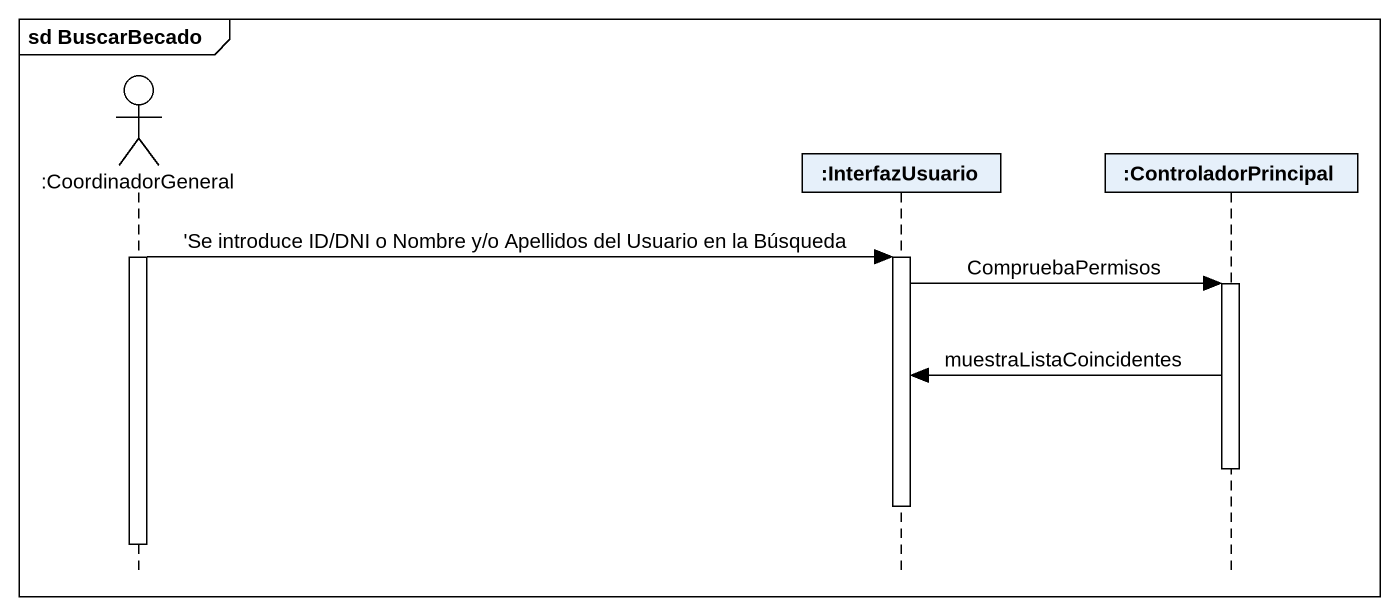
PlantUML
@startuml
mainframe sd BuscarBecado
hide footbox
actor ":CoordinadorGeneral" as CoordinadorGeneral
participant ":InterfazUsuario" as InterfazUsuario
participant ":ControladorPrincipal" as ControladorPrincipal

activate CoordinadorGeneral
CoordinadorGeneral -> InterfazUsuario : 'Se introduce ID/DNI o Nombre y/o Apellidos del Usuario en la Búsqueda
activate InterfazUsuario
InterfazUsuario -> ControladorPrincipal : CompruebaPermisos
activate ControladorPrincipal
ControladorPrincipal -> InterfazUsuario : muestraListaCoincidentes
deactivate ControladorPrincipal
deactivate InterfazUsuario
deactivate CoordinadorGeneral
@enduml
